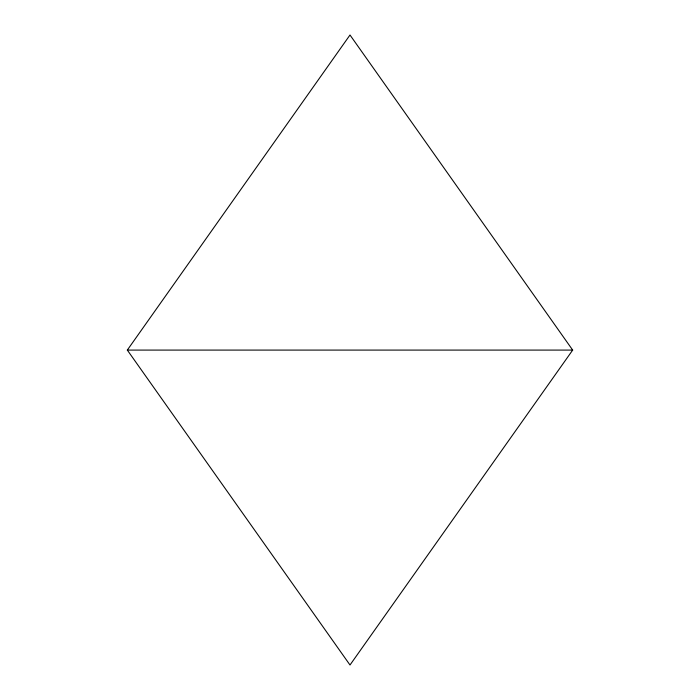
<?xml version="1.0" encoding="UTF-8"?>
<svg xmlns="http://www.w3.org/2000/svg" width="700" height="700" viewBox="0 0 700 700"><rect width="100%" height="100%" fill="white"/><g stroke="black" fill="none" stroke-linecap="round" stroke-linejoin="round"><path stroke-width="1.05" d="M127.321 350.088L350 35L572.679 350.088L350 665L127.321 350.088L572.679 350.088"/></g></svg>
